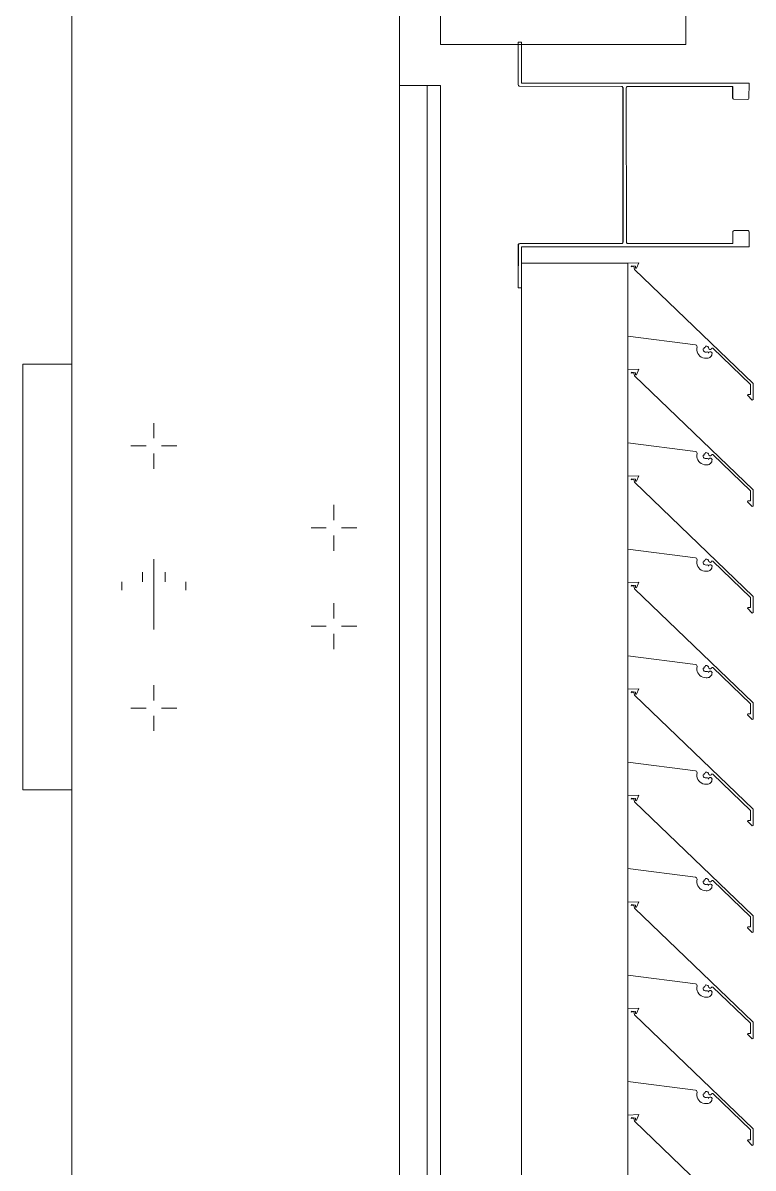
# Model space of a CAD drawing. Header units: millimetres. Extents: x -220592 to 404889, y -217665 to 38245.
# Drawn here: x -718.88 to -714.42, y -1174.29 to -1167.3 of the extents above; entities that cross this region are included whole.
import ezdxf

# ---------------------------------------------------------------- set-up
doc = ezdxf.new("R2010")
doc.units = ezdxf.units.MM
doc.linetypes.add('XKITLINE00', pattern=[0])
doc.linetypes.add('XKITLINE02', pattern=[4, 2, -2])
doc.layers.add('Bolt', color=7, linetype='Continuous', lineweight=0)
doc.layers.add('Part', color=7, linetype='Continuous', lineweight=0)

# ---------------------------------------------------------------- blocks, each defined once
blk = doc.blocks.new('*A15046')
at = {"layer": 'Part', "color": 7, "linetype": 'XKITLINE00', "lineweight": 0}
for p, q in [((92.53, 356.643483), (92.53, 93.899527)), ((94.53, 93.899527), (94.53, 244.699959))]:
    blk.add_line(p, q, dxfattribs=at)
blk = doc.blocks.new('*A15051')
at = {"layer": 'Part', "color": 7, "linetype": 'XKITLINE00', "lineweight": 0}
for p, q in [((94.53, 241.4), (94.780136, 241.4)), ((94.700136, 214.15), (94.700136, 241.4)), ((94.780136, 214.15), (94.780136, 241.4))]:
    blk.add_line(p, q, dxfattribs=at)
blk = doc.blocks.new('*A15062')
at = {"layer": 'Part', "color": 7, "linetype": 'XKITLINE00', "lineweight": 0}
for p, q in [((95.255088, 241.65), (95.255131, 241.405127)), ((95.255131, 241.405127), (95.256817, 241.399571)), ((95.256817, 241.399571), (95.261306, 241.395889)), ((95.275632, 241.41513), (96.665129, 241.415373)), ((95.261306, 241.395889), (95.261681, 241.395888)), ((95.890688, 241.393552), (95.894372, 241.389065)), ((95.894372, 241.389065), (95.895134, 241.385238)), ((95.895134, 241.385238), (95.895298, 240.445238)), ((96.565132, 241.39525), (96.565145, 241.325355)), ((96.565145, 241.325355), (96.566831, 241.3198)), ((96.566831, 241.3198), (96.571319, 241.316118)), ((96.571319, 241.316118), (96.571698, 241.316114)), ((96.566048, 240.509182), (96.5653, 240.435355)), ((96.569731, 240.513671), (96.566048, 240.509182)), ((96.575286, 240.515357), (96.569731, 240.513671)), ((96.659113, 240.51461), (96.575286, 240.515357)), ((95.256062, 240.428954), (95.255347, 240.165127)), ((95.259745, 240.433442), (95.256062, 240.428954)), ((95.2653, 240.435128), (95.259745, 240.433442)), ((95.889127, 240.435998), (95.2653, 240.435128)), ((95.893614, 240.439682), (95.889127, 240.435998)), ((95.895298, 240.445238), (95.893614, 240.439682)), ((96.5653, 240.435355), (95.925456, 240.435244)), ((95.255347, 240.165127), (95.25585, 240.165127))]:
    blk.add_line(p, q, dxfattribs=at)
blk = doc.blocks.new('*A15063')
at = {"layer": 'Part', "color": 7, "linetype": 'XKITLINE00', "lineweight": 0}
for p, q in [((95.275588, 241.665025), (95.255588, 241.665022)), ((95.255588, 241.665022), (95.255633, 241.405022)), ((95.275632, 241.415025), (95.275588, 241.665025)), ((95.255633, 241.405022), (95.25732, 241.399466)), ((95.25732, 241.399466), (95.261808, 241.395784)), ((96.665632, 241.415268), (95.275632, 241.415025)), ((96.664887, 241.321441), (96.665632, 241.415268)), ((95.261808, 241.395784), (95.885635, 241.395132)), ((95.885635, 241.395132), (95.891191, 241.393447)), ((95.891191, 241.393447), (95.894875, 241.38896)), ((95.894875, 241.38896), (95.895637, 241.385133)), ((95.895637, 241.385133), (95.895801, 240.445133)), ((95.915637, 241.385137), (95.917321, 241.390693)), ((95.916563, 240.44131), (95.915637, 241.385137)), ((95.917321, 241.390693), (95.921808, 241.394377)), ((95.921808, 241.394377), (96.565635, 241.39525)), ((96.565635, 241.39525), (96.565647, 241.32525)), ((96.565647, 241.32525), (96.567334, 241.319695)), ((96.567334, 241.319695), (96.571822, 241.316013)), ((96.571822, 241.316013), (96.655649, 241.315266)), ((96.655649, 241.315266), (96.661204, 241.316952)), ((96.661204, 241.316952), (96.664887, 241.321441)), ((96.566551, 240.509077), (96.565803, 240.43525)), ((96.570233, 240.513566), (96.566551, 240.509077)), ((96.575789, 240.515252), (96.570233, 240.513566)), ((96.659616, 240.514506), (96.575789, 240.515252)), ((96.664104, 240.510823), (96.659616, 240.514506)), ((96.66579, 240.505268), (96.664104, 240.510823)), ((96.665806, 240.415268), (96.66579, 240.505268)), ((95.256565, 240.428849), (95.25585, 240.165022)), ((95.260247, 240.433337), (95.256565, 240.428849)), ((95.265803, 240.435023), (95.260247, 240.433337)), ((95.889629, 240.435894), (95.265803, 240.435023)), ((95.894117, 240.439577), (95.889629, 240.435894)), ((95.895801, 240.445133), (95.894117, 240.439577)), ((95.920247, 240.436823), (95.916563, 240.44131)), ((95.925803, 240.435139), (95.920247, 240.436823)), ((96.565803, 240.43525), (95.925803, 240.435139)), ((95.275806, 240.415025), (96.665806, 240.415268)), ((95.27585, 240.165025), (95.275806, 240.415025)), ((95.25585, 240.165022), (95.27585, 240.165025))]:
    blk.add_line(p, q, dxfattribs=at)
blk = doc.blocks.new('*A15064')
at = {"layer": 'Part', "color": 7, "linetype": 'XKITLINE00', "lineweight": 0}
for p, q in [((95.925418, 240.31533), (95.992799, 240.31794)), ((95.947029, 240.300196), (95.944993, 240.293623)), ((95.944993, 240.293623), (95.962009, 240.296527)), ((95.972012, 240.297056), (95.947029, 240.300196)), ((95.962009, 240.296527), (95.964906, 240.277984)), ((95.972141, 240.284865), (95.972012, 240.297056)), ((95.977264, 240.284453), (95.972141, 240.284865)), ((95.992799, 240.31794), (95.977264, 240.284453)), ((95.964906, 240.277984), (96.690028, 239.581738)), ((96.339112, 239.816618), (95.925304, 239.869622)), ((96.344187, 239.814428), (96.339112, 239.816618)), ((96.347324, 239.809876), (96.344187, 239.814428)), ((96.346077, 239.79422), (96.347563, 239.804354)), ((96.346452, 239.783984), (96.346077, 239.79422)), ((96.347563, 239.804354), (96.347324, 239.809876)), ((96.391775, 239.793926), (96.38407, 239.79282)), ((96.38407, 239.79282), (96.384639, 239.786336)), ((96.397771, 239.80193), (96.390606, 239.800986)), ((96.390606, 239.800986), (96.391775, 239.793926)), ((96.400093, 239.80932), (96.397771, 239.80193)), ((96.406765, 239.808898), (96.400093, 239.80932)), ((96.412841, 239.806108), (96.406765, 239.808898)), ((96.417508, 239.801322), (96.412841, 239.806108)), ((96.420622, 239.793748), (96.417508, 239.801322)), ((96.424805, 239.789591), (96.420622, 239.793748)), ((96.435163, 239.793239), (96.430699, 239.789385)), ((96.438818, 239.797866), (96.435163, 239.793239)), ((96.443977, 239.796774), (96.438818, 239.797866)), ((96.674993, 239.575371), (96.443977, 239.796774)), ((96.348675, 239.773985), (96.346452, 239.783984)), ((96.352673, 239.764555), (96.348675, 239.773985)), ((96.358313, 239.756005), (96.352673, 239.764555)), ((96.365409, 239.748618), (96.358313, 239.756005)), ((96.373725, 239.74264), (96.365409, 239.748618)), ((96.382988, 239.738267), (96.373725, 239.74264)), ((96.392889, 239.735644), (96.382988, 239.738267)), ((96.384639, 239.786336), (96.387441, 239.780462)), ((96.387441, 239.780462), (96.392123, 239.77594)), ((96.392123, 239.77594), (96.398091, 239.773342)), ((96.403102, 239.734859), (96.392889, 239.735644)), ((96.398091, 239.773342), (96.404591, 239.772998)), ((96.409901, 239.734957), (96.403102, 239.734859)), ((96.404591, 239.772998), (96.410509, 239.773903)), ((96.415629, 239.735593), (96.409901, 239.734957)), ((96.410509, 239.773903), (96.41532, 239.771496)), ((96.41532, 239.771496), (96.41735, 239.766515)), ((96.42113, 239.737312), (96.415629, 239.735593)), ((96.41735, 239.766515), (96.420292, 239.771987)), ((96.420292, 239.771987), (96.425448, 239.775205)), ((96.4262, 239.740052), (96.42113, 239.737312)), ((96.430699, 239.789385), (96.424805, 239.789591)), ((96.425448, 239.775205), (96.431526, 239.775193)), ((96.430653, 239.74371), (96.4262, 239.740052)), ((96.434325, 239.748153), (96.430653, 239.74371)), ((96.431526, 239.775193), (96.43667, 239.771956)), ((96.437079, 239.753216), (96.434325, 239.748153)), ((96.43667, 239.771956), (96.43931, 239.766482)), ((96.438814, 239.758712), (96.437079, 239.753216)), ((96.43931, 239.766482), (96.438814, 239.758712)), ((96.690028, 239.581738), (96.689475, 239.482587)), ((96.656145, 239.509007), (96.65723, 239.513928)), ((96.65723, 239.513928), (96.67465, 239.514025)), ((96.67465, 239.514025), (96.674993, 239.575371)), ((96.684794, 239.480119), (96.656145, 239.509007)), ((96.689475, 239.482587), (96.684794, 239.480119))]:
    blk.add_line(p, q, dxfattribs=at)
blk = doc.blocks.new('*A15065')
at = {"layer": 'Part', "color": 7, "linetype": 'XKITLINE00', "lineweight": 0}
for p, q in [((95.925304, 239.015326), (95.992799, 239.01794)), ((95.947029, 239.000196), (95.944993, 238.993623)), ((95.944993, 238.993623), (95.962009, 238.996527)), ((95.972012, 238.997056), (95.947029, 239.000196)), ((95.962009, 238.996527), (95.964906, 238.977984)), ((95.964906, 238.977984), (96.690028, 238.281738)), ((95.972141, 238.984865), (95.972012, 238.997056)), ((95.977264, 238.984453), (95.972141, 238.984865)), ((95.992799, 239.01794), (95.977264, 238.984453)), ((96.339112, 238.516618), (95.925304, 238.569622)), ((96.344187, 238.514428), (96.339112, 238.516618)), ((96.347324, 238.509876), (96.344187, 238.514428)), ((96.346077, 238.49422), (96.347563, 238.504354)), ((96.346452, 238.483984), (96.346077, 238.49422)), ((96.348675, 238.473985), (96.346452, 238.483984)), ((96.347563, 238.504354), (96.347324, 238.509876)), ((96.352673, 238.464555), (96.348675, 238.473985)), ((96.358313, 238.456005), (96.352673, 238.464555)), ((96.391775, 238.493926), (96.38407, 238.49282)), ((96.38407, 238.49282), (96.384639, 238.486336)), ((96.384639, 238.486336), (96.387441, 238.480462)), ((96.387441, 238.480462), (96.392123, 238.47594)), ((96.397771, 238.50193), (96.390606, 238.500986)), ((96.390606, 238.500986), (96.391775, 238.493926)), ((96.392123, 238.47594), (96.398091, 238.473342)), ((96.400093, 238.50932), (96.397771, 238.50193)), ((96.398091, 238.473342), (96.404591, 238.472998)), ((96.406765, 238.508898), (96.400093, 238.50932)), ((96.404591, 238.472998), (96.410509, 238.473903)), ((96.412841, 238.506108), (96.406765, 238.508898)), ((96.410509, 238.473903), (96.41532, 238.471496)), ((96.417508, 238.501322), (96.412841, 238.506108)), ((96.41532, 238.471496), (96.41735, 238.466515)), ((96.41735, 238.466515), (96.420292, 238.471987)), ((96.420622, 238.493748), (96.417508, 238.501322)), ((96.420292, 238.471987), (96.425448, 238.475205)), ((96.424805, 238.489591), (96.420622, 238.493748)), ((96.430699, 238.489385), (96.424805, 238.489591)), ((96.425448, 238.475205), (96.431526, 238.475193)), ((96.435163, 238.493239), (96.430699, 238.489385)), ((96.431526, 238.475193), (96.43667, 238.471956)), ((96.438818, 238.497866), (96.435163, 238.493239)), ((96.43667, 238.471956), (96.43931, 238.466482)), ((96.43931, 238.466482), (96.438814, 238.458712)), ((96.443977, 238.496774), (96.438818, 238.497866)), ((96.674993, 238.275371), (96.443977, 238.496774)), ((96.365409, 238.448618), (96.358313, 238.456005)), ((96.373725, 238.44264), (96.365409, 238.448618)), ((96.382988, 238.438267), (96.373725, 238.44264)), ((96.392889, 238.435644), (96.382988, 238.438267)), ((96.403102, 238.434859), (96.392889, 238.435644)), ((96.409901, 238.434957), (96.403102, 238.434859)), ((96.415629, 238.435593), (96.409901, 238.434957)), ((96.42113, 238.437312), (96.415629, 238.435593)), ((96.4262, 238.440052), (96.42113, 238.437312)), ((96.430653, 238.44371), (96.4262, 238.440052)), ((96.434325, 238.448153), (96.430653, 238.44371)), ((96.437079, 238.453216), (96.434325, 238.448153)), ((96.438814, 238.458712), (96.437079, 238.453216)), ((96.67465, 238.214025), (96.674993, 238.275371)), ((96.690028, 238.281738), (96.689475, 238.182587)), ((96.656145, 238.209007), (96.65723, 238.213928)), ((96.684794, 238.180119), (96.656145, 238.209007)), ((96.65723, 238.213928), (96.67465, 238.214025)), ((96.689475, 238.182587), (96.684794, 238.180119))]:
    blk.add_line(p, q, dxfattribs=at)
blk = doc.blocks.new('*A15066')
at = {"layer": 'Part', "color": 7, "linetype": 'XKITLINE00', "lineweight": 0}
for p, q in [((95.925304, 238.365326), (95.992799, 238.36794)), ((95.947029, 238.350196), (95.944993, 238.343623)), ((95.944993, 238.343623), (95.962009, 238.346527)), ((95.972012, 238.347056), (95.947029, 238.350196)), ((95.962009, 238.346527), (95.964906, 238.327984)), ((95.964906, 238.327984), (96.690028, 237.631738)), ((95.972141, 238.334865), (95.972012, 238.347056)), ((95.977264, 238.334453), (95.972141, 238.334865)), ((95.992799, 238.36794), (95.977264, 238.334453)), ((96.339112, 237.866618), (95.925304, 237.919622)), ((96.344187, 237.864428), (96.339112, 237.866618)), ((96.347324, 237.859876), (96.344187, 237.864428)), ((96.346077, 237.84422), (96.347563, 237.854354)), ((96.346452, 237.833984), (96.346077, 237.84422)), ((96.348675, 237.823985), (96.346452, 237.833984)), ((96.347563, 237.854354), (96.347324, 237.859876)), ((96.391775, 237.843926), (96.38407, 237.84282)), ((96.38407, 237.84282), (96.384639, 237.836336)), ((96.384639, 237.836336), (96.387441, 237.830462)), ((96.397771, 237.85193), (96.390606, 237.850986)), ((96.390606, 237.850986), (96.391775, 237.843926)), ((96.400093, 237.85932), (96.397771, 237.85193)), ((96.406765, 237.858898), (96.400093, 237.85932)), ((96.412841, 237.856108), (96.406765, 237.858898)), ((96.417508, 237.851322), (96.412841, 237.856108)), ((96.420622, 237.843748), (96.417508, 237.851322)), ((96.424805, 237.839591), (96.420622, 237.843748)), ((96.430699, 237.839385), (96.424805, 237.839591)), ((96.435163, 237.843239), (96.430699, 237.839385)), ((96.438818, 237.847866), (96.435163, 237.843239)), ((96.443977, 237.846774), (96.438818, 237.847866)), ((96.674993, 237.625371), (96.443977, 237.846774)), ((96.352673, 237.814555), (96.348675, 237.823985)), ((96.358313, 237.806005), (96.352673, 237.814555)), ((96.365409, 237.798618), (96.358313, 237.806005)), ((96.373725, 237.79264), (96.365409, 237.798618)), ((96.382988, 237.788267), (96.373725, 237.79264)), ((96.392889, 237.785644), (96.382988, 237.788267)), ((96.387441, 237.830462), (96.392123, 237.82594)), ((96.392123, 237.82594), (96.398091, 237.823342)), ((96.403102, 237.784859), (96.392889, 237.785644)), ((96.398091, 237.823342), (96.404591, 237.822998)), ((96.409901, 237.784957), (96.403102, 237.784859)), ((96.404591, 237.822998), (96.410509, 237.823903)), ((96.415629, 237.785593), (96.409901, 237.784957)), ((96.410509, 237.823903), (96.41532, 237.821496)), ((96.41532, 237.821496), (96.41735, 237.816515)), ((96.42113, 237.787312), (96.415629, 237.785593)), ((96.41735, 237.816515), (96.420292, 237.821987)), ((96.420292, 237.821987), (96.425448, 237.825205)), ((96.4262, 237.790052), (96.42113, 237.787312)), ((96.425448, 237.825205), (96.431526, 237.825193)), ((96.430653, 237.79371), (96.4262, 237.790052)), ((96.434325, 237.798153), (96.430653, 237.79371)), ((96.431526, 237.825193), (96.43667, 237.821956)), ((96.437079, 237.803216), (96.434325, 237.798153)), ((96.43667, 237.821956), (96.43931, 237.816482)), ((96.438814, 237.808712), (96.437079, 237.803216)), ((96.43931, 237.816482), (96.438814, 237.808712)), ((96.67465, 237.564025), (96.674993, 237.625371)), ((96.690028, 237.631738), (96.689475, 237.532587)), ((96.656145, 237.559007), (96.65723, 237.563928)), ((96.684794, 237.530119), (96.656145, 237.559007)), ((96.65723, 237.563928), (96.67465, 237.564025)), ((96.689475, 237.532587), (96.684794, 237.530119))]:
    blk.add_line(p, q, dxfattribs=at)
blk = doc.blocks.new('*A15067')
at = {"layer": 'Part', "color": 7, "linetype": 'XKITLINE00', "lineweight": 0}
for p, q in [((95.925304, 237.715326), (95.992799, 237.71794)), ((95.947029, 237.700196), (95.944993, 237.693623)), ((95.944993, 237.693623), (95.962009, 237.696527)), ((95.972012, 237.697056), (95.947029, 237.700196)), ((95.962009, 237.696527), (95.964906, 237.677984)), ((95.972141, 237.684865), (95.972012, 237.697056)), ((95.992799, 237.71794), (95.977264, 237.684453)), ((95.964906, 237.677984), (96.690028, 236.981738)), ((95.977264, 237.684453), (95.972141, 237.684865)), ((96.339112, 237.216618), (95.925304, 237.269622)), ((96.344187, 237.214428), (96.339112, 237.216618)), ((96.347324, 237.209876), (96.344187, 237.214428)), ((96.346077, 237.19422), (96.347563, 237.204354)), ((96.347563, 237.204354), (96.347324, 237.209876)), ((96.400093, 237.20932), (96.397771, 237.20193)), ((96.406765, 237.208898), (96.400093, 237.20932)), ((96.412841, 237.206108), (96.406765, 237.208898)), ((96.417508, 237.201322), (96.412841, 237.206108)), ((96.346452, 237.183984), (96.346077, 237.19422)), ((96.348675, 237.173985), (96.346452, 237.183984)), ((96.352673, 237.164555), (96.348675, 237.173985)), ((96.358313, 237.156005), (96.352673, 237.164555)), ((96.365409, 237.148618), (96.358313, 237.156005)), ((96.373725, 237.14264), (96.365409, 237.148618)), ((96.382988, 237.138267), (96.373725, 237.14264)), ((96.392889, 237.135644), (96.382988, 237.138267)), ((96.391775, 237.193926), (96.38407, 237.19282)), ((96.38407, 237.19282), (96.384639, 237.186336)), ((96.384639, 237.186336), (96.387441, 237.180462)), ((96.387441, 237.180462), (96.392123, 237.17594)), ((96.397771, 237.20193), (96.390606, 237.200986)), ((96.390606, 237.200986), (96.391775, 237.193926)), ((96.392123, 237.17594), (96.398091, 237.173342)), ((96.403102, 237.134859), (96.392889, 237.135644)), ((96.398091, 237.173342), (96.404591, 237.172998)), ((96.409901, 237.134957), (96.403102, 237.134859)), ((96.404591, 237.172998), (96.410509, 237.173903)), ((96.415629, 237.135593), (96.409901, 237.134957)), ((96.410509, 237.173903), (96.41532, 237.171496)), ((96.41532, 237.171496), (96.41735, 237.166515)), ((96.42113, 237.137312), (96.415629, 237.135593)), ((96.41735, 237.166515), (96.420292, 237.171987)), ((96.420622, 237.193748), (96.417508, 237.201322)), ((96.420292, 237.171987), (96.425448, 237.175205)), ((96.424805, 237.189591), (96.420622, 237.193748)), ((96.4262, 237.140052), (96.42113, 237.137312)), ((96.430699, 237.189385), (96.424805, 237.189591)), ((96.425448, 237.175205), (96.431526, 237.175193)), ((96.430653, 237.14371), (96.4262, 237.140052)), ((96.434325, 237.148153), (96.430653, 237.14371)), ((96.435163, 237.193239), (96.430699, 237.189385)), ((96.431526, 237.175193), (96.43667, 237.171956)), ((96.437079, 237.153216), (96.434325, 237.148153)), ((96.438818, 237.197866), (96.435163, 237.193239)), ((96.43667, 237.171956), (96.43931, 237.166482)), ((96.438814, 237.158712), (96.437079, 237.153216)), ((96.43931, 237.166482), (96.438814, 237.158712)), ((96.443977, 237.196774), (96.438818, 237.197866)), ((96.674993, 236.975371), (96.443977, 237.196774)), ((96.67465, 236.914025), (96.674993, 236.975371)), ((96.690028, 236.981738), (96.689475, 236.882587)), ((96.656145, 236.909007), (96.65723, 236.913928)), ((96.684794, 236.880119), (96.656145, 236.909007)), ((96.65723, 236.913928), (96.67465, 236.914025)), ((96.689475, 236.882587), (96.684794, 236.880119))]:
    blk.add_line(p, q, dxfattribs=at)
blk = doc.blocks.new('*A15068')
at = {"layer": 'Part', "color": 7, "linetype": 'XKITLINE00', "lineweight": 0}
for p, q in [((95.925304, 236.415326), (95.992799, 236.41794)), ((95.947029, 236.400196), (95.944993, 236.393623)), ((95.944993, 236.393623), (95.962009, 236.396527)), ((95.972012, 236.397056), (95.947029, 236.400196)), ((95.962009, 236.396527), (95.964906, 236.377984)), ((95.964906, 236.377984), (96.690028, 235.681738)), ((95.972141, 236.384865), (95.972012, 236.397056)), ((95.977264, 236.384453), (95.972141, 236.384865)), ((95.992799, 236.41794), (95.977264, 236.384453)), ((96.339112, 235.916618), (95.925304, 235.969622)), ((96.344187, 235.914428), (96.339112, 235.916618)), ((96.347324, 235.909876), (96.344187, 235.914428)), ((96.346077, 235.89422), (96.347563, 235.904354)), ((96.346452, 235.883984), (96.346077, 235.89422)), ((96.348675, 235.873985), (96.346452, 235.883984)), ((96.347563, 235.904354), (96.347324, 235.909876)), ((96.391775, 235.893926), (96.38407, 235.89282)), ((96.38407, 235.89282), (96.384639, 235.886336)), ((96.384639, 235.886336), (96.387441, 235.880462)), ((96.387441, 235.880462), (96.392123, 235.87594)), ((96.397771, 235.90193), (96.390606, 235.900986)), ((96.390606, 235.900986), (96.391775, 235.893926)), ((96.392123, 235.87594), (96.398091, 235.873342)), ((96.400093, 235.90932), (96.397771, 235.90193)), ((96.406765, 235.908898), (96.400093, 235.90932)), ((96.412841, 235.906108), (96.406765, 235.908898)), ((96.417508, 235.901322), (96.412841, 235.906108)), ((96.420622, 235.893748), (96.417508, 235.901322)), ((96.420292, 235.871987), (96.425448, 235.875205)), ((96.424805, 235.889591), (96.420622, 235.893748)), ((96.430699, 235.889385), (96.424805, 235.889591)), ((96.425448, 235.875205), (96.431526, 235.875193)), ((96.435163, 235.893239), (96.430699, 235.889385)), ((96.431526, 235.875193), (96.43667, 235.871956)), ((96.438818, 235.897866), (96.435163, 235.893239)), ((96.443977, 235.896774), (96.438818, 235.897866)), ((96.674993, 235.675371), (96.443977, 235.896774)), ((96.352673, 235.864555), (96.348675, 235.873985)), ((96.358313, 235.856005), (96.352673, 235.864555)), ((96.365409, 235.848618), (96.358313, 235.856005)), ((96.373725, 235.84264), (96.365409, 235.848618)), ((96.382988, 235.838267), (96.373725, 235.84264)), ((96.392889, 235.835644), (96.382988, 235.838267)), ((96.403102, 235.834859), (96.392889, 235.835644)), ((96.398091, 235.873342), (96.404591, 235.872998)), ((96.409901, 235.834957), (96.403102, 235.834859)), ((96.404591, 235.872998), (96.410509, 235.873903)), ((96.415629, 235.835593), (96.409901, 235.834957)), ((96.410509, 235.873903), (96.41532, 235.871496)), ((96.41532, 235.871496), (96.41735, 235.866515)), ((96.42113, 235.837312), (96.415629, 235.835593)), ((96.41735, 235.866515), (96.420292, 235.871987)), ((96.4262, 235.840052), (96.42113, 235.837312)), ((96.430653, 235.84371), (96.4262, 235.840052)), ((96.434325, 235.848153), (96.430653, 235.84371)), ((96.437079, 235.853216), (96.434325, 235.848153)), ((96.43667, 235.871956), (96.43931, 235.866482)), ((96.438814, 235.858712), (96.437079, 235.853216)), ((96.43931, 235.866482), (96.438814, 235.858712)), ((96.67465, 235.614025), (96.674993, 235.675371)), ((96.690028, 235.681738), (96.689475, 235.582587)), ((96.656145, 235.609007), (96.65723, 235.613928)), ((96.684794, 235.580119), (96.656145, 235.609007)), ((96.65723, 235.613928), (96.67465, 235.614025)), ((96.689475, 235.582587), (96.684794, 235.580119))]:
    blk.add_line(p, q, dxfattribs=at)
blk = doc.blocks.new('*A15069')
at = {"layer": 'Part', "color": 7, "linetype": 'XKITLINE00', "lineweight": 0}
for p, q in [((95.925304, 235.115326), (95.992799, 235.11794)), ((95.992799, 235.11794), (95.977264, 235.084453)), ((95.947029, 235.100196), (95.944993, 235.093623)), ((95.944993, 235.093623), (95.962009, 235.096527)), ((95.972012, 235.097056), (95.947029, 235.100196)), ((95.962009, 235.096527), (95.964906, 235.077984)), ((95.964906, 235.077984), (96.690028, 234.381738)), ((95.972141, 235.084865), (95.972012, 235.097056)), ((95.977264, 235.084453), (95.972141, 235.084865)), ((96.339112, 234.616618), (95.925304, 234.669622)), ((96.344187, 234.614428), (96.339112, 234.616618)), ((96.347324, 234.609876), (96.344187, 234.614428)), ((96.346077, 234.59422), (96.347563, 234.604354)), ((96.346452, 234.583984), (96.346077, 234.59422)), ((96.348675, 234.573985), (96.346452, 234.583984)), ((96.347563, 234.604354), (96.347324, 234.609876)), ((96.352673, 234.564555), (96.348675, 234.573985)), ((96.358313, 234.556005), (96.352673, 234.564555)), ((96.365409, 234.548618), (96.358313, 234.556005)), ((96.373725, 234.54264), (96.365409, 234.548618)), ((96.391775, 234.593926), (96.38407, 234.59282)), ((96.38407, 234.59282), (96.384639, 234.586336)), ((96.384639, 234.586336), (96.387441, 234.580462)), ((96.387441, 234.580462), (96.392123, 234.57594)), ((96.397771, 234.60193), (96.390606, 234.600986)), ((96.390606, 234.600986), (96.391775, 234.593926)), ((96.392123, 234.57594), (96.398091, 234.573342)), ((96.400093, 234.60932), (96.397771, 234.60193)), ((96.398091, 234.573342), (96.404591, 234.572998)), ((96.406765, 234.608898), (96.400093, 234.60932)), ((96.404591, 234.572998), (96.410509, 234.573903)), ((96.412841, 234.606108), (96.406765, 234.608898)), ((96.410509, 234.573903), (96.41532, 234.571496)), ((96.417508, 234.601322), (96.412841, 234.606108)), ((96.41532, 234.571496), (96.41735, 234.566515)), ((96.41735, 234.566515), (96.420292, 234.571987)), ((96.420622, 234.593748), (96.417508, 234.601322)), ((96.420292, 234.571987), (96.425448, 234.575205)), ((96.424805, 234.589591), (96.420622, 234.593748)), ((96.430699, 234.589385), (96.424805, 234.589591)), ((96.425448, 234.575205), (96.431526, 234.575193)), ((96.434325, 234.548153), (96.430653, 234.54371)), ((96.435163, 234.593239), (96.430699, 234.589385)), ((96.431526, 234.575193), (96.43667, 234.571956)), ((96.437079, 234.553216), (96.434325, 234.548153)), ((96.438818, 234.597866), (96.435163, 234.593239)), ((96.43667, 234.571956), (96.43931, 234.566482)), ((96.438814, 234.558712), (96.437079, 234.553216)), ((96.43931, 234.566482), (96.438814, 234.558712)), ((96.443977, 234.596774), (96.438818, 234.597866)), ((96.674993, 234.375371), (96.443977, 234.596774)), ((96.382988, 234.538267), (96.373725, 234.54264)), ((96.392889, 234.535644), (96.382988, 234.538267)), ((96.403102, 234.534859), (96.392889, 234.535644)), ((96.409901, 234.534957), (96.403102, 234.534859)), ((96.415629, 234.535593), (96.409901, 234.534957)), ((96.42113, 234.537312), (96.415629, 234.535593)), ((96.4262, 234.540052), (96.42113, 234.537312)), ((96.430653, 234.54371), (96.4262, 234.540052)), ((96.67465, 234.314025), (96.674993, 234.375371)), ((96.690028, 234.381738), (96.689475, 234.282587)), ((96.656145, 234.309007), (96.65723, 234.313928)), ((96.684794, 234.280119), (96.656145, 234.309007)), ((96.65723, 234.313928), (96.67465, 234.314025)), ((96.689475, 234.282587), (96.684794, 234.280119))]:
    blk.add_line(p, q, dxfattribs=at)
blk = doc.blocks.new('*A15070')
at = {"layer": 'Part', "color": 7, "linetype": 'XKITLINE00', "lineweight": 0}
for p, q in [((95.925304, 235.765326), (95.992799, 235.76794)), ((95.947029, 235.750196), (95.944993, 235.743623)), ((95.944993, 235.743623), (95.962009, 235.746527)), ((95.972012, 235.747056), (95.947029, 235.750196)), ((95.962009, 235.746527), (95.964906, 235.727984)), ((95.972141, 235.734865), (95.972012, 235.747056)), ((95.992799, 235.76794), (95.977264, 235.734453)), ((95.964906, 235.727984), (96.690028, 235.031738)), ((95.977264, 235.734453), (95.972141, 235.734865)), ((96.339112, 235.266618), (95.925304, 235.319622)), ((96.344187, 235.264428), (96.339112, 235.266618)), ((96.347324, 235.259876), (96.344187, 235.264428)), ((96.346077, 235.24422), (96.347563, 235.254354)), ((96.347563, 235.254354), (96.347324, 235.259876)), ((96.397771, 235.25193), (96.390606, 235.250986)), ((96.390606, 235.250986), (96.391775, 235.243926)), ((96.400093, 235.25932), (96.397771, 235.25193)), ((96.406765, 235.258898), (96.400093, 235.25932)), ((96.412841, 235.256108), (96.406765, 235.258898)), ((96.417508, 235.251322), (96.412841, 235.256108)), ((96.420622, 235.243748), (96.417508, 235.251322)), ((96.438818, 235.247866), (96.435163, 235.243239)), ((96.443977, 235.246774), (96.438818, 235.247866)), ((96.674993, 235.025371), (96.443977, 235.246774)), ((96.346452, 235.233984), (96.346077, 235.24422)), ((96.348675, 235.223985), (96.346452, 235.233984)), ((96.352673, 235.214555), (96.348675, 235.223985)), ((96.358313, 235.206005), (96.352673, 235.214555)), ((96.365409, 235.198618), (96.358313, 235.206005)), ((96.373725, 235.19264), (96.365409, 235.198618)), ((96.382988, 235.188267), (96.373725, 235.19264)), ((96.392889, 235.185644), (96.382988, 235.188267)), ((96.391775, 235.243926), (96.38407, 235.24282)), ((96.38407, 235.24282), (96.384639, 235.236336)), ((96.384639, 235.236336), (96.387441, 235.230462)), ((96.387441, 235.230462), (96.392123, 235.22594)), ((96.392123, 235.22594), (96.398091, 235.223342)), ((96.403102, 235.184859), (96.392889, 235.185644)), ((96.398091, 235.223342), (96.404591, 235.222998)), ((96.409901, 235.184957), (96.403102, 235.184859)), ((96.404591, 235.222998), (96.410509, 235.223903)), ((96.415629, 235.185593), (96.409901, 235.184957)), ((96.410509, 235.223903), (96.41532, 235.221496)), ((96.41532, 235.221496), (96.41735, 235.216515)), ((96.42113, 235.187312), (96.415629, 235.185593)), ((96.41735, 235.216515), (96.420292, 235.221987)), ((96.420292, 235.221987), (96.425448, 235.225205)), ((96.424805, 235.239591), (96.420622, 235.243748)), ((96.4262, 235.190052), (96.42113, 235.187312)), ((96.430699, 235.239385), (96.424805, 235.239591)), ((96.425448, 235.225205), (96.431526, 235.225193)), ((96.430653, 235.19371), (96.4262, 235.190052)), ((96.434325, 235.198153), (96.430653, 235.19371)), ((96.435163, 235.243239), (96.430699, 235.239385)), ((96.431526, 235.225193), (96.43667, 235.221956)), ((96.437079, 235.203216), (96.434325, 235.198153)), ((96.43667, 235.221956), (96.43931, 235.216482)), ((96.438814, 235.208712), (96.437079, 235.203216)), ((96.43931, 235.216482), (96.438814, 235.208712)), ((96.67465, 234.964025), (96.674993, 235.025371)), ((96.690028, 235.031738), (96.689475, 234.932587)), ((96.656145, 234.959007), (96.65723, 234.963928)), ((96.684794, 234.930119), (96.656145, 234.959007)), ((96.65723, 234.963928), (96.67465, 234.964025)), ((96.689475, 234.932587), (96.684794, 234.930119))]:
    blk.add_line(p, q, dxfattribs=at)
blk = doc.blocks.new('*A15071')
at = {"layer": 'Part', "color": 7, "linetype": 'XKITLINE00', "lineweight": 0}
for p, q in [((95.925304, 240.31533), (95.275304, 240.31533)), ((95.275304, 240.31533), (95.275304, 228.465444)), ((95.925304, 240.31533), (95.925304, 228.465444)), ((95.925304, 228.465444), (95.275304, 228.465444))]:
    blk.add_line(p, q, dxfattribs=at)
blk = doc.blocks.new('*A15072')
at = {"layer": 'Part', "color": 7, "linetype": 'XKITLINE00', "lineweight": 0}
for p, q in [((95.925304, 239.665326), (95.992799, 239.66794)), ((95.947029, 239.650196), (95.944993, 239.643623)), ((95.972012, 239.647056), (95.947029, 239.650196)), ((95.992799, 239.66794), (95.977264, 239.634453)), ((95.944993, 239.643623), (95.962009, 239.646527)), ((95.962009, 239.646527), (95.964906, 239.627984)), ((95.964906, 239.627984), (96.690028, 238.931738)), ((95.972141, 239.634865), (95.972012, 239.647056)), ((95.977264, 239.634453), (95.972141, 239.634865)), ((96.339112, 239.166618), (95.925304, 239.219622)), ((96.344187, 239.164428), (96.339112, 239.166618)), ((96.347324, 239.159876), (96.344187, 239.164428)), ((96.346077, 239.14422), (96.347563, 239.154354)), ((96.346452, 239.133984), (96.346077, 239.14422)), ((96.348675, 239.123985), (96.346452, 239.133984)), ((96.347563, 239.154354), (96.347324, 239.159876)), ((96.352673, 239.114555), (96.348675, 239.123985)), ((96.358313, 239.106005), (96.352673, 239.114555)), ((96.365409, 239.098618), (96.358313, 239.106005)), ((96.373725, 239.09264), (96.365409, 239.098618)), ((96.382988, 239.088267), (96.373725, 239.09264)), ((96.391775, 239.143926), (96.38407, 239.14282)), ((96.38407, 239.14282), (96.384639, 239.136336)), ((96.384639, 239.136336), (96.387441, 239.130462)), ((96.387441, 239.130462), (96.392123, 239.12594)), ((96.397771, 239.15193), (96.390606, 239.150986)), ((96.390606, 239.150986), (96.391775, 239.143926)), ((96.392123, 239.12594), (96.398091, 239.123342)), ((96.400093, 239.15932), (96.397771, 239.15193)), ((96.398091, 239.123342), (96.404591, 239.122998)), ((96.406765, 239.158898), (96.400093, 239.15932)), ((96.404591, 239.122998), (96.410509, 239.123903)), ((96.412841, 239.156108), (96.406765, 239.158898)), ((96.410509, 239.123903), (96.41532, 239.121496)), ((96.417508, 239.151322), (96.412841, 239.156108)), ((96.41532, 239.121496), (96.41735, 239.116515)), ((96.41735, 239.116515), (96.420292, 239.121987)), ((96.420622, 239.143748), (96.417508, 239.151322)), ((96.420292, 239.121987), (96.425448, 239.125205)), ((96.424805, 239.139591), (96.420622, 239.143748)), ((96.430699, 239.139385), (96.424805, 239.139591)), ((96.425448, 239.125205), (96.431526, 239.125193)), ((96.430653, 239.09371), (96.4262, 239.090052)), ((96.434325, 239.098153), (96.430653, 239.09371)), ((96.435163, 239.143239), (96.430699, 239.139385)), ((96.431526, 239.125193), (96.43667, 239.121956)), ((96.437079, 239.103216), (96.434325, 239.098153)), ((96.438818, 239.147866), (96.435163, 239.143239)), ((96.43667, 239.121956), (96.43931, 239.116482)), ((96.438814, 239.108712), (96.437079, 239.103216)), ((96.43931, 239.116482), (96.438814, 239.108712)), ((96.443977, 239.146774), (96.438818, 239.147866)), ((96.674993, 238.925371), (96.443977, 239.146774)), ((96.392889, 239.085644), (96.382988, 239.088267)), ((96.403102, 239.084859), (96.392889, 239.085644)), ((96.409901, 239.084957), (96.403102, 239.084859)), ((96.415629, 239.085593), (96.409901, 239.084957)), ((96.42113, 239.087312), (96.415629, 239.085593)), ((96.4262, 239.090052), (96.42113, 239.087312)), ((96.67465, 238.864025), (96.674993, 238.925371)), ((96.690028, 238.931738), (96.689475, 238.832587)), ((96.656145, 238.859007), (96.65723, 238.863928)), ((96.684794, 238.830119), (96.656145, 238.859007)), ((96.65723, 238.863928), (96.67465, 238.864025)), ((96.689475, 238.832587), (96.684794, 238.830119))]:
    blk.add_line(p, q, dxfattribs=at)
blk = doc.blocks.new('*A15073')
at = {"layer": 'Part', "color": 7, "linetype": 'XKITLINE00', "lineweight": 0}
for p, q in [((95.925304, 237.065326), (95.992799, 237.06794)), ((95.992799, 237.06794), (95.977264, 237.034453)), ((95.947029, 237.050196), (95.944993, 237.043623)), ((95.944993, 237.043623), (95.962009, 237.046527)), ((95.972012, 237.047056), (95.947029, 237.050196)), ((95.962009, 237.046527), (95.964906, 237.027984)), ((95.964906, 237.027984), (96.690028, 236.331738)), ((95.972141, 237.034865), (95.972012, 237.047056)), ((95.977264, 237.034453), (95.972141, 237.034865)), ((96.339112, 236.566618), (95.925304, 236.619622)), ((96.344187, 236.564428), (96.339112, 236.566618)), ((96.347324, 236.559876), (96.344187, 236.564428)), ((96.346077, 236.54422), (96.347563, 236.554354)), ((96.346452, 236.533984), (96.346077, 236.54422)), ((96.348675, 236.523985), (96.346452, 236.533984)), ((96.347563, 236.554354), (96.347324, 236.559876)), ((96.352673, 236.514555), (96.348675, 236.523985)), ((96.358313, 236.506005), (96.352673, 236.514555)), ((96.365409, 236.498618), (96.358313, 236.506005)), ((96.391775, 236.543926), (96.38407, 236.54282)), ((96.38407, 236.54282), (96.384639, 236.536336)), ((96.384639, 236.536336), (96.387441, 236.530462)), ((96.387441, 236.530462), (96.392123, 236.52594)), ((96.397771, 236.55193), (96.390606, 236.550986)), ((96.390606, 236.550986), (96.391775, 236.543926)), ((96.392123, 236.52594), (96.398091, 236.523342)), ((96.400093, 236.55932), (96.397771, 236.55193)), ((96.398091, 236.523342), (96.404591, 236.522998)), ((96.406765, 236.558898), (96.400093, 236.55932)), ((96.404591, 236.522998), (96.410509, 236.523903)), ((96.412841, 236.556108), (96.406765, 236.558898)), ((96.410509, 236.523903), (96.41532, 236.521496)), ((96.417508, 236.551322), (96.412841, 236.556108)), ((96.41532, 236.521496), (96.41735, 236.516515)), ((96.41735, 236.516515), (96.420292, 236.521987)), ((96.420622, 236.543748), (96.417508, 236.551322)), ((96.420292, 236.521987), (96.425448, 236.525205)), ((96.424805, 236.539591), (96.420622, 236.543748)), ((96.430699, 236.539385), (96.424805, 236.539591)), ((96.425448, 236.525205), (96.431526, 236.525193)), ((96.435163, 236.543239), (96.430699, 236.539385)), ((96.431526, 236.525193), (96.43667, 236.521956)), ((96.438818, 236.547866), (96.435163, 236.543239)), ((96.43667, 236.521956), (96.43931, 236.516482)), ((96.438814, 236.508712), (96.437079, 236.503216)), ((96.43931, 236.516482), (96.438814, 236.508712)), ((96.443977, 236.546774), (96.438818, 236.547866)), ((96.674993, 236.325371), (96.443977, 236.546774)), ((96.373725, 236.49264), (96.365409, 236.498618)), ((96.382988, 236.488267), (96.373725, 236.49264)), ((96.392889, 236.485644), (96.382988, 236.488267)), ((96.403102, 236.484859), (96.392889, 236.485644)), ((96.409901, 236.484957), (96.403102, 236.484859)), ((96.415629, 236.485593), (96.409901, 236.484957)), ((96.42113, 236.487312), (96.415629, 236.485593)), ((96.4262, 236.490052), (96.42113, 236.487312)), ((96.430653, 236.49371), (96.4262, 236.490052)), ((96.434325, 236.498153), (96.430653, 236.49371)), ((96.437079, 236.503216), (96.434325, 236.498153)), ((96.67465, 236.264025), (96.674993, 236.325371)), ((96.690028, 236.331738), (96.689475, 236.232587)), ((96.656145, 236.259007), (96.65723, 236.263928)), ((96.684794, 236.230119), (96.656145, 236.259007)), ((96.65723, 236.263928), (96.67465, 236.264025)), ((96.689475, 236.232587), (96.684794, 236.230119))]:
    blk.add_line(p, q, dxfattribs=at)
blk = doc.blocks.new('*A15074')
at = {"layer": 'Bolt', "color": 7, "linetype": 'XKITLINE00', "lineweight": 0}
for p, q in [((93.030136, 239.34), (93.030136, 239.24676)), ((92.890136, 239.2), (92.983376, 239.2)), ((93.170136, 239.2), (93.076896, 239.2)), ((93.030136, 239.06), (93.030136, 239.15324)), ((93.030136, 237.74), (93.030136, 237.64676)), ((92.890136, 237.6), (92.983376, 237.6)), ((93.030136, 237.46), (93.030136, 237.55324)), ((93.170136, 237.6), (93.076896, 237.6))]:
    blk.add_line(p, q, dxfattribs=at)
blk = doc.blocks.new('*A15075')
at = {"layer": 'Bolt', "color": 7, "linetype": 'XKITLINE00', "lineweight": 0}
for p, q in [((94.130136, 238.84), (94.130136, 238.74676)), ((93.990136, 238.7), (94.083376, 238.7)), ((94.270136, 238.7), (94.176896, 238.7)), ((94.130136, 238.56), (94.130136, 238.65324)), ((94.130136, 238.24), (94.130136, 238.14676)), ((93.990136, 238.1), (94.083376, 238.1)), ((94.130136, 237.96), (94.130136, 238.05324)), ((94.270136, 238.1), (94.176896, 238.1))]:
    blk.add_line(p, q, dxfattribs=at)
blk = doc.blocks.new('*A15076')
at = {"layer": 'Part', "color": 7, "linetype": 'XKITLINE00', "lineweight": 0}
for p, q in [((92.53, 239.7), (92.230136, 239.7)), ((92.230136, 239.7), (92.230136, 237.1)), ((92.230136, 237.1), (92.53, 237.1))]:
    blk.add_line(p, q, dxfattribs=at)
blk = doc.blocks.new('*A15077')
at = {"layer": 'Bolt', "color": 7, "linetype": 'XKITLINE02', "lineweight": 0}
for p, q in [((93.030136, 238.5092), (93.030136, 238.08)), ((92.960136, 238.43), (92.960136, 238.37)), ((93.100136, 238.43), (93.100136, 238.37)), ((92.835136, 238.37), (92.835136, 238.32)), ((93.225136, 238.37), (93.225136, 238.32))]:
    blk.add_line(p, q, dxfattribs=at)
blk = doc.blocks.new('*A15855')
at = {"layer": 'Part', "color": 7, "linetype": 'XKITLINE00', "lineweight": 0}
for p, q in [((96.28, 253.149959), (94.78, 253.149959)), ((94.78, 253.149959), (94.78, 241.65)), ((96.28, 253.149959), (96.28, 241.65)), ((96.28, 241.65), (94.78, 241.65))]:
    blk.add_line(p, q, dxfattribs=at)

msp = doc.modelspace()

# ---------------------------------------------------------------- block references
at = {"color": 7, "lineweight": 0}
for name in ['*A15046', '*A15855', '*A15063', '*A15062', '*A15051', '*A15071', '*A15064', '*A15076', '*A15072', '*A15074', '*A15065', '*A15075', '*A15077', '*A15066', '*A15067', '*A15073', '*A15068', '*A15070', '*A15069']:
    msp.add_blockref(name, (-811.109, -1409.08), dxfattribs=at)

doc.saveas('drawing.dxf')
